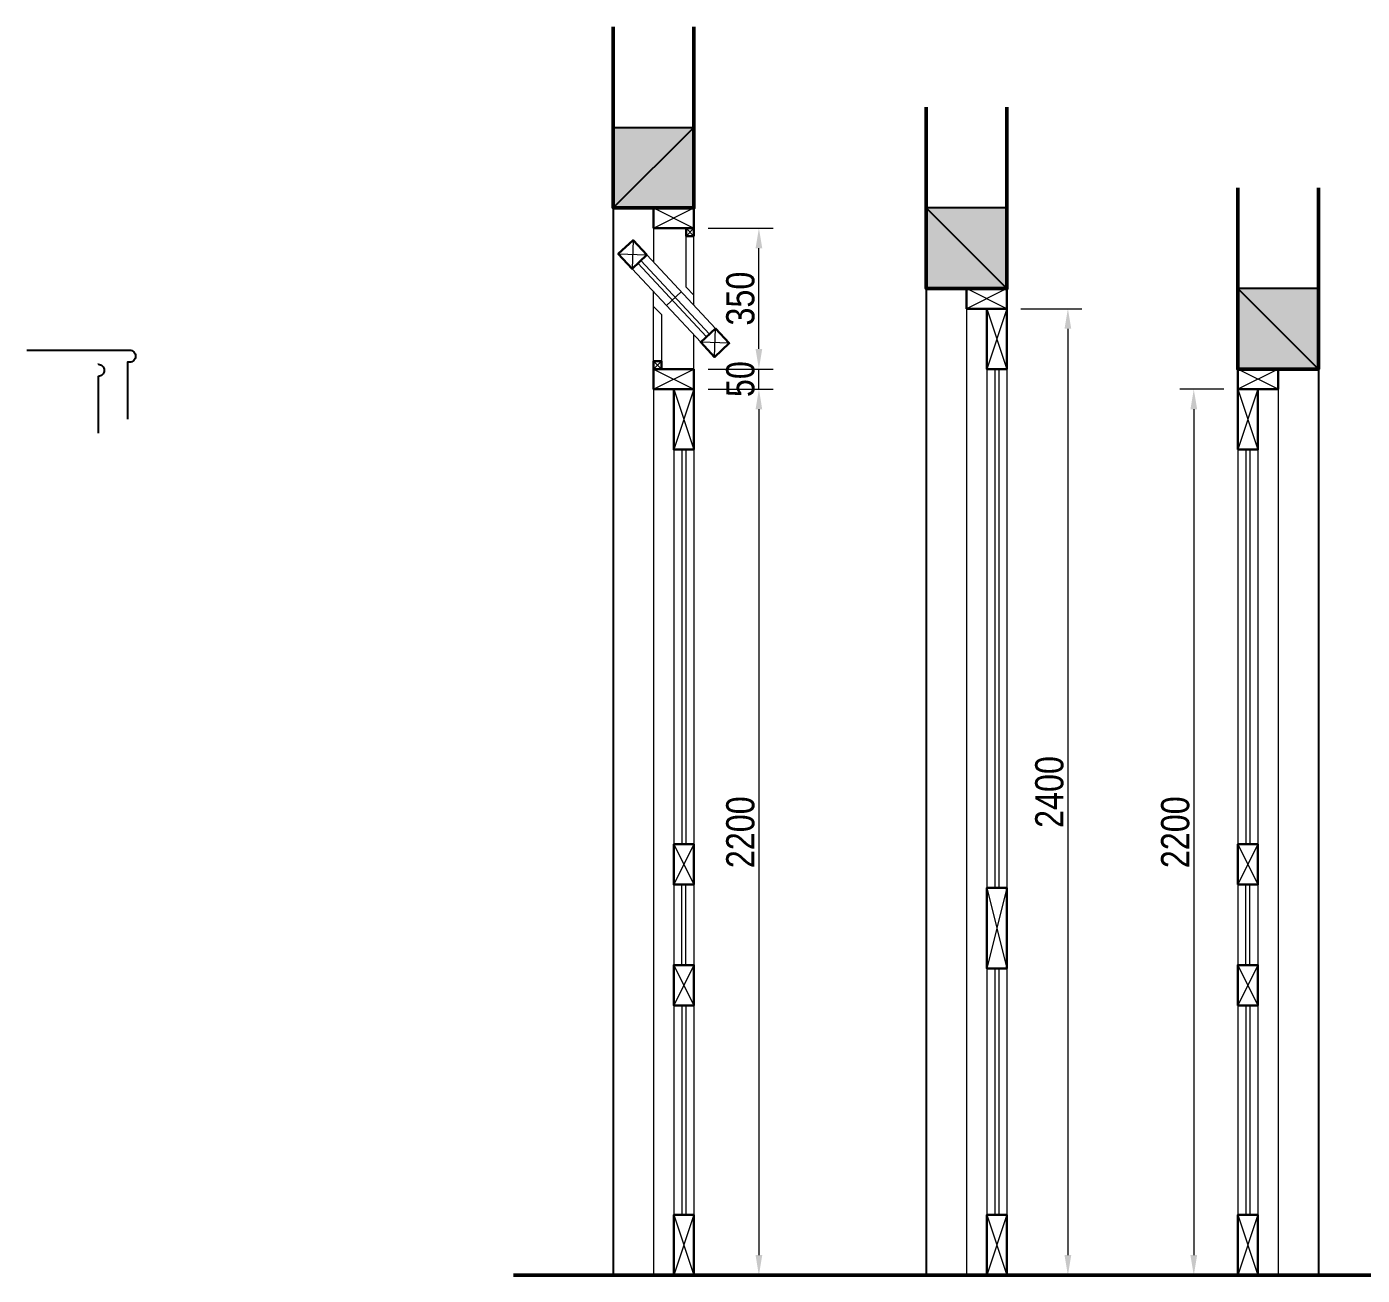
# Model space of a CAD drawing. Header units: millimetres. Extents: x -37049 to 129367, y 25385 to 90033.
# Drawn here: x 49605 to 52920, y 49171 to 52271 of the extents above; entities that cross this region are included whole.
import ezdxf

# ---------------------------------------------------------------- set-up
doc = ezdxf.new("R2010")
doc.units = ezdxf.units.MM
doc.header["$MEASUREMENT"] = 0
for name, color, linetype, lineweight in [('NCUA', 4, 'Continuous', 20), ('NCUAMANH', 32, 'Continuous', 9), ('NKT', 9, 'Continuous', 0), ('NMANH1', 45, 'Continuous', 9), ('NTHAY1', 61, 'Continuous', 25), ('NTHAY2', 51, 'Continuous', 25), ('Ntuong1', 140, 'Continuous', 50)]:
    doc.layers.add(name, color=color, linetype=linetype, lineweight=lineweight)
doc.styles.add('AVO', font='vhelvcn.ttf')
doc.dimstyles.new('100 Snho', dxfattribs={"dimscale": 0, "dimtxt": 70, "dimasz": 50, "dimexe": 35, "dimexo": 35, "dimgap": 10, "dimtad": 1, "dimdec": 0, "dimzin": 0, "dimdsep": 46, "dimtxsty": 'AVO', "dimcen": -2, "dimdle": 50, "dimclrd": 256, "dimclre": 256, "dimclrt": 3, "dimadec": 0, "dimazin": 0, "dimtfac": 1, "dimtdec": 0, "dimtix": 1, "dimtmove": 2, "dimatfit": 1, "dimldrblk": 'ARCHTICK', "dimfxl": 0, "dimtolj": 1, "dimtzin": 0, "dimlwd": -1, "dimlwe": -1, "dimarcsym": 0})

# ---------------------------------------------------------------- blocks, each defined once
blk = doc.blocks.new('A$C6E8C632B')
at = {"layer": 'NTHAY2'}
blk.add_hatch(color=256, dxfattribs=at).paths.add_polyline_path([(0, 200), (0, 0), (200, 0), (200, 200)])
blk.add_line((0, 200), (200, 0), dxfattribs=at)
blk.add_lwpolyline([(0, 0), (200, 0), (200, 200), (0, 200)], close=True, dxfattribs=at)
blk = doc.blocks.new('A$C589B08E5')
at = {"layer": 'NCUA', "lineweight": 30}
blk.add_lwpolyline([(0, 0), (50, 0), (50, 100), (0, 100)], close=True, dxfattribs=at)
at = {"layer": 'NCUAMANH'}
for p, q in [((50, 100), (0, 0)), ((0, 100), (50, 0))]:
    blk.add_line(p, q, dxfattribs=at)
blk = doc.blocks.new('A$C496861AB')
at = {"layer": 'NCUA'}
for p, q in [((204.7, 253.4), (34.1, 70.7)), ((241.3, 219.3), (70.7, 36.5))]:
    blk.add_line(p, q, dxfattribs=at)
at = {"layer": 'NCUA', "lineweight": 30}
for points in [[(204.7, 253.4), (241.3, 219.3), (275.4, 255.8), (238.8, 290)], [(34.1, 70.7), (70.7, 36.5), (36.5, 0), (0, 34.1)]]:
    blk.add_lwpolyline(points, close=True, dxfattribs=at)
at = {"layer": 'NCUAMANH'}
for p, q in [((238.8, 290), (241.3, 219.3)), ((219.3, 239.8), (48.7, 57)), ((226.7, 232.9), (56.1, 50.2)), ((275.4, 255.8), (204.7, 253.4)), ((36.5, 0), (34.1, 70.7)), ((0, 34.1), (70.7, 36.5))]:
    blk.add_line(p, q, dxfattribs=at)
at = {"layer": 'NKT', "ltscale": 200}
blk.add_line((119.4, 162), (156, 127.9), dxfattribs=at)
blk = doc.blocks.new('*D776')
at = {"layer": 'DEFPOINTS', "color": 0}
for p in [(52610.7, 51370.9), (52501.4, 49170.9), (52610.7, 49170.9)]:
    blk.add_point(p, dxfattribs=at)
at = {"layer": 'NKT'}
for p, q in [((52575.7, 51370.9), (52466.4, 51370.9)), ((52501.4, 51320.9), (52501.4, 49220.9)), ((52575.7, 49170.9), (52466.4, 49170.9))]:
    blk.add_line(p, q, dxfattribs=at)
for points in [[(52493.1, 51320.9), (52509.8, 51320.9), (52501.4, 51370.9)], [(52493.1, 49220.9), (52509.8, 49220.9), (52501.4, 49170.9)]]:
    blk.add_solid(points, dxfattribs=at)
at = {"layer": 'NKT', "color": 3, "insert": (52455.7, 50270.9), "char_height": 70, "attachment_point": 5, "rotation": 90, "style": 'AVO'}
blk.add_mtext('\\A1;2200', dxfattribs=at)
blk = doc.blocks.new('_ARCHTICK')
at = {"color": 0, "linetype": 'ByBlock', "const_width": 0.15}
blk.add_lwpolyline([(-0.5, -0.5), (0.5, 0.5)], dxfattribs=at)
blk = doc.blocks.new('*D777')
at = {"layer": 'DEFPOINTS', "color": 0}
for p in [(52037.6, 51570.8), (52037.6, 49170.9), (52189, 49170.9)]:
    blk.add_point(p, dxfattribs=at)
at = {"layer": 'NKT'}
for p, q in [((52072.6, 51570.8), (52224, 51570.8)), ((52189, 51520.8), (52189, 49220.9)), ((52072.6, 49170.9), (52224, 49170.9))]:
    blk.add_line(p, q, dxfattribs=at)
for points in [[(52180.7, 51520.8), (52197.4, 51520.8), (52189, 51570.8)], [(52180.7, 49220.9), (52197.4, 49220.9), (52189, 49170.9)]]:
    blk.add_solid(points, dxfattribs=at)
at = {"layer": 'NKT', "color": 3, "insert": (52143.3, 50370.8), "char_height": 70, "attachment_point": 5, "rotation": 90, "style": 'AVO'}
blk.add_mtext('\\A1;2400', dxfattribs=at)
blk = doc.blocks.new('*D778')
at = {"layer": 'DEFPOINTS', "color": 0}
for p in [(51260.9, 51370.9), (51260.9, 49170.9), (51422.2, 49170.9)]:
    blk.add_point(p, dxfattribs=at)
at = {"layer": 'NKT'}
for p, q in [((51295.9, 51370.9), (51457.2, 51370.9)), ((51422.2, 51320.9), (51422.2, 49220.9)), ((51295.9, 49170.9), (51457.2, 49170.9))]:
    blk.add_line(p, q, dxfattribs=at)
for points in [[(51413.9, 51320.9), (51430.5, 51320.9), (51422.2, 51370.9)], [(51413.9, 49220.9), (51430.5, 49220.9), (51422.2, 49170.9)]]:
    blk.add_solid(points, dxfattribs=at)
at = {"layer": 'NKT', "color": 3, "insert": (51376.5, 50270.9), "char_height": 70, "attachment_point": 5, "rotation": 90, "style": 'AVO'}
blk.add_mtext('\\A1;2200', dxfattribs=at)
blk = doc.blocks.new('*D782')
at = {"layer": 'DEFPOINTS', "color": 0}
for p in [(51260.9, 51420.9), (51422.2, 51420.9), (51260.9, 51370.9)]:
    blk.add_point(p, dxfattribs=at)
at = {"layer": 'NKT'}
for p, q in [((51422.2, 51470.9), (51422.2, 51520.9)), ((51295.9, 51420.9), (51457.2, 51420.9)), ((51422.2, 51370.9), (51422.2, 51420.9)), ((51295.9, 51370.9), (51457.2, 51370.9)), ((51422.2, 51320.9), (51422.2, 51270.9))]:
    blk.add_line(p, q, dxfattribs=at)
for points in [[(51413.9, 51470.9), (51430.5, 51470.9), (51422.2, 51420.9)], [(51413.9, 51320.9), (51430.5, 51320.9), (51422.2, 51370.9)]]:
    blk.add_solid(points, dxfattribs=at)
at = {"layer": 'NKT', "color": 3, "insert": (51376.5, 51395.9), "char_height": 70, "attachment_point": 5, "rotation": 90, "style": 'AVO'}
blk.add_mtext('\\A1;50', dxfattribs=at)
blk = doc.blocks.new('*D783')
at = {"layer": 'DEFPOINTS', "color": 0}
for p in [(51260.9, 51770.8), (51422.2, 51770.8), (51260.9, 51420.9)]:
    blk.add_point(p, dxfattribs=at)
at = {"layer": 'NKT'}
for p, q in [((51295.9, 51770.8), (51457.2, 51770.8)), ((51422.2, 51470.9), (51422.2, 51720.8)), ((51295.9, 51420.9), (51457.2, 51420.9))]:
    blk.add_line(p, q, dxfattribs=at)
for points in [[(51413.9, 51720.8), (51430.5, 51720.8), (51422.2, 51770.8)], [(51413.9, 51470.9), (51430.5, 51470.9), (51422.2, 51420.9)]]:
    blk.add_solid(points, dxfattribs=at)
at = {"layer": 'NKT', "color": 3, "insert": (51376.5, 51595.8), "char_height": 70, "attachment_point": 5, "rotation": 90, "style": 'AVO'}
blk.add_mtext('\\A1;350', dxfattribs=at)

msp = doc.modelspace()

# ---------------------------------------------------------------- linework, layer by layer
at = {"layer": 'NCUA'}
for p, q in [((51160.9, 51771.8), (51160.9, 51686.8)), ((51260.9, 51579.6), (51260.9, 51751.2)), ((51160.9, 51440.4), (51160.9, 51612.7)), ((51937.6, 51570.8), (51937.6, 49170.9)), ((51260.9, 51420.8), (51260.9, 51506.4)), ((51987.6, 51420.8), (51987.6, 49320.9)), ((52037.6, 51420.8), (52037.6, 49170.9)), ((51160.9, 51370.9), (51160.9, 49170.9)), ((52710.7, 51370.9), (52710.7, 49170.9)), ((51210.9, 51220.9), (51210.9, 49320.9)), ((51260.9, 51220.9), (51260.9, 49170.9)), ((52610.7, 51220.9), (52610.7, 49170.9)), ((52660.7, 51220.9), (52660.7, 49320.9))]:
    msp.add_line(p, q, dxfattribs=at)
at = {"layer": 'NCUA', "lineweight": 30}
for points in [[(51260.9, 51751.2), (51241.4, 51751.2), (51241.4, 51770.8), (51260.9, 51770.8)], [(52037.6, 51420.8), (51987.6, 51420.8), (51987.6, 51570.8), (52037.6, 51570.8)], [(51180.4, 51420.9), (51160.9, 51420.9), (51160.9, 51440.4), (51180.4, 51440.4)], [(51260.9, 51220.9), (51210.9, 51220.9), (51210.9, 51370.9), (51260.9, 51370.9)], [(52610.7, 51220.9), (52660.7, 51220.9), (52660.7, 51370.9), (52610.7, 51370.9)], [(51260.9, 50140.9), (51210.9, 50140.9), (51210.9, 50240.9), (51260.9, 50240.9)], [(52610.7, 50140.9), (52660.7, 50140.9), (52660.7, 50240.9), (52610.7, 50240.9)], [(52037.6, 49932.6), (51987.6, 49932.6), (51987.6, 50132.6), (52037.6, 50132.6)], [(51260.9, 49840.9), (51210.9, 49840.9), (51210.9, 49940.9), (51260.9, 49940.9)], [(52610.7, 49840.9), (52660.7, 49840.9), (52660.7, 49940.9), (52610.7, 49940.9)], [(51260.9, 49170.9), (51210.9, 49170.9), (51210.9, 49320.9), (51260.9, 49320.9)], [(52037.6, 49170.9), (51987.6, 49170.9), (51987.6, 49320.9), (52037.6, 49320.9)], [(52610.7, 49170.9), (52660.7, 49170.9), (52660.7, 49320.9), (52610.7, 49320.9)]]:
    msp.add_lwpolyline(points, close=True, dxfattribs=at)
at = {"layer": 'NCUAMANH'}
for p, q in [((51260.9, 51770.8), (51241.4, 51751.2)), ((51241.4, 51770.8), (51260.9, 51751.2)), ((51987.6, 51570.8), (52037.6, 51420.8)), ((52037.6, 51570.8), (51987.6, 51420.8)), ((51160.9, 51440.4), (51180.4, 51420.9)), ((51180.4, 51440.4), (51160.9, 51420.9)), ((52007.6, 51420.8), (52007.6, 50132.6)), ((52017.6, 51420.8), (52017.6, 50132.6)), ((51210.9, 51370.9), (51260.9, 51220.9)), ((51260.9, 51370.9), (51210.9, 51220.9)), ((52660.7, 51370.9), (52610.7, 51220.9)), ((52610.7, 51370.9), (52660.7, 51220.9)), ((51230.9, 51220.9), (51230.9, 50240.9)), ((51240.9, 51220.9), (51240.9, 50240.9)), ((52630.7, 51220.9), (52630.7, 50240.9)), ((52640.7, 51220.9), (52640.7, 50240.9)), ((51210.9, 50240.9), (51260.9, 50140.9)), ((51260.9, 50240.9), (51210.9, 50140.9)), ((52660.7, 50240.9), (52610.7, 50140.9)), ((52610.7, 50240.9), (52660.7, 50140.9)), ((51230.9, 49940.9), (51230.9, 50140.9)), ((51240.9, 49940.9), (51240.9, 50140.9)), ((51987.6, 50132.6), (52037.6, 49932.6)), ((52037.6, 50132.6), (51987.6, 49932.6)), ((52630.7, 49940.9), (52630.7, 50140.9)), ((52640.7, 49940.9), (52640.7, 50140.9)), ((51210.9, 49940.9), (51260.9, 49840.9)), ((51260.9, 49940.9), (51210.9, 49840.9)), ((52007.6, 49932.6), (52007.6, 49320.9)), ((52017.6, 49932.6), (52017.6, 49320.9)), ((52660.7, 49940.9), (52610.7, 49840.9)), ((52610.7, 49940.9), (52660.7, 49840.9)), ((51230.9, 49840.9), (51230.9, 49320.9)), ((51240.9, 49840.9), (51240.9, 49320.9)), ((52630.7, 49840.9), (52630.7, 49320.9)), ((52640.7, 49840.9), (52640.7, 49320.9)), ((51210.9, 49320.9), (51260.9, 49170.9)), ((51260.9, 49320.9), (51210.9, 49170.9)), ((51987.6, 49320.9), (52037.6, 49170.9)), ((52037.6, 49320.9), (51987.6, 49170.9)), ((52660.7, 49320.9), (52610.7, 49170.9)), ((52610.7, 49320.9), (52660.7, 49170.9))]:
    msp.add_line(p, q, dxfattribs=at)
at = {"layer": 'NMANH1'}
for points in [[(51260.9, 51604.7), (51241.4, 51624), (51241.4, 51751.2)], [(51160.9, 51576), (51180.4, 51556.7), (51180.4, 51440.4)]]:
    msp.add_lwpolyline(points, dxfattribs=at)
at = {"layer": 'NTHAY1', "ltscale": 0.75}
for points in [[(49605.2, 51467.9), (49860.2, 51467.9, -0.414214), (49875.2, 51452.9), (49875.2, 51452.9, -0.414214), (49860.2, 51437.9), (49855.2, 51437.9), (49855.2, 51296.4)], [(49782.6, 51432.7), (49782.6, 51432.7, -0.414214), (49797.6, 51417.7), (49797.6, 51417.7, -0.414214), (49782.6, 51402.7), (49782.6, 51402.7), (49782.6, 51261.3)]]:
    msp.add_lwpolyline(points, format="xyb", dxfattribs=at)
at = {"layer": 'NTHAY2'}
for p, q in [((51060.9, 51820.8), (51060.9, 49170.9)), ((51837.6, 51620.8), (51837.6, 49170.9)), ((52810.7, 51420.9), (52810.7, 49170.9))]:
    msp.add_line(p, q, dxfattribs=at)
at = {"layer": 'Ntuong1', "ltscale": 0.75}
msp.add_line((50813.4, 49170.9), (58489.4, 49170.9), dxfattribs=at)
for points in [[(51260.9, 52270.9), (51260.9, 51820.8), (51060.9, 51820.8), (51060.9, 52270.9)], [(52037.6, 52070.9), (52037.6, 51620.8), (51837.6, 51620.8), (51837.6, 52070.9)], [(52810.7, 51871), (52810.7, 51420.9), (52610.7, 51420.9), (52610.7, 51871)]]:
    msp.add_lwpolyline(points, dxfattribs=at)

# ---------------------------------------------------------------- block references
at = {"layer": 'NCUAMANH', "xscale": -1, "rotation": 90}
for p in [(51260.9, 51820.8), (51260.9, 51420.9)]:
    msp.add_blockref('A$C589B08E5', p, dxfattribs=at)
at = {"layer": 'NCUAMANH', "rotation": 269.9999999999952}
for p in [(51937.6, 51620.8), (52610.7, 51420.9)]:
    msp.add_blockref('A$C589B08E5', p, dxfattribs=at)
at = {"layer": 'NTHAY1', "ltscale": 100, "xscale": -1}
msp.add_blockref('A$C496861AB', (51348.6, 51450.8), dxfattribs=at)
at = {"layer": 'NTHAY2', "xscale": -1}
msp.add_blockref('A$C6E8C632B', (51260.9, 51820.8), dxfattribs=at)
at = {"layer": 'NTHAY2', "rotation": 359.9999999999952}
for p in [(51837.6, 51620.8), (52610.7, 51420.9)]:
    msp.add_blockref('A$C6E8C632B', p, dxfattribs=at)

# ---------------------------------------------------------------- dimensions: what is measured, and where the dimension line sits
at = {"layer": 'NKT', "ltscale": 100}
for base, p1, p2, picture, middle in [((51422.2, 51770.8), (51260.9, 51420.9), (51260.9, 51770.8), '*D783', (51376.5, 51595.8)), ((52189, 49170.9), (52037.6, 51570.8), (52037.6, 49170.9), '*D777', (52143.3, 50370.8)), ((51422.2, 51420.9), (51260.9, 51370.9), (51260.9, 51420.9), '*D782', (51376.5, 51395.9)), ((51422.2, 49170.9), (51260.9, 51370.9), (51260.9, 49170.9), '*D778', (51376.5, 50270.9)), ((52501.4, 49170.9), (52610.7, 51370.9), (52610.7, 49170.9), '*D776', (52455.7, 50270.9))]:
    dim = msp.add_linear_dim(base=base, p1=p1, p2=p2, angle=90, dimstyle='100 Snho', override={"dimscale": 1}, dxfattribs=at)
    dim.commit()
    dim.dimension.update_dxf_attribs({"geometry": picture, "text_midpoint": middle})

doc.saveas('drawing.dxf')
